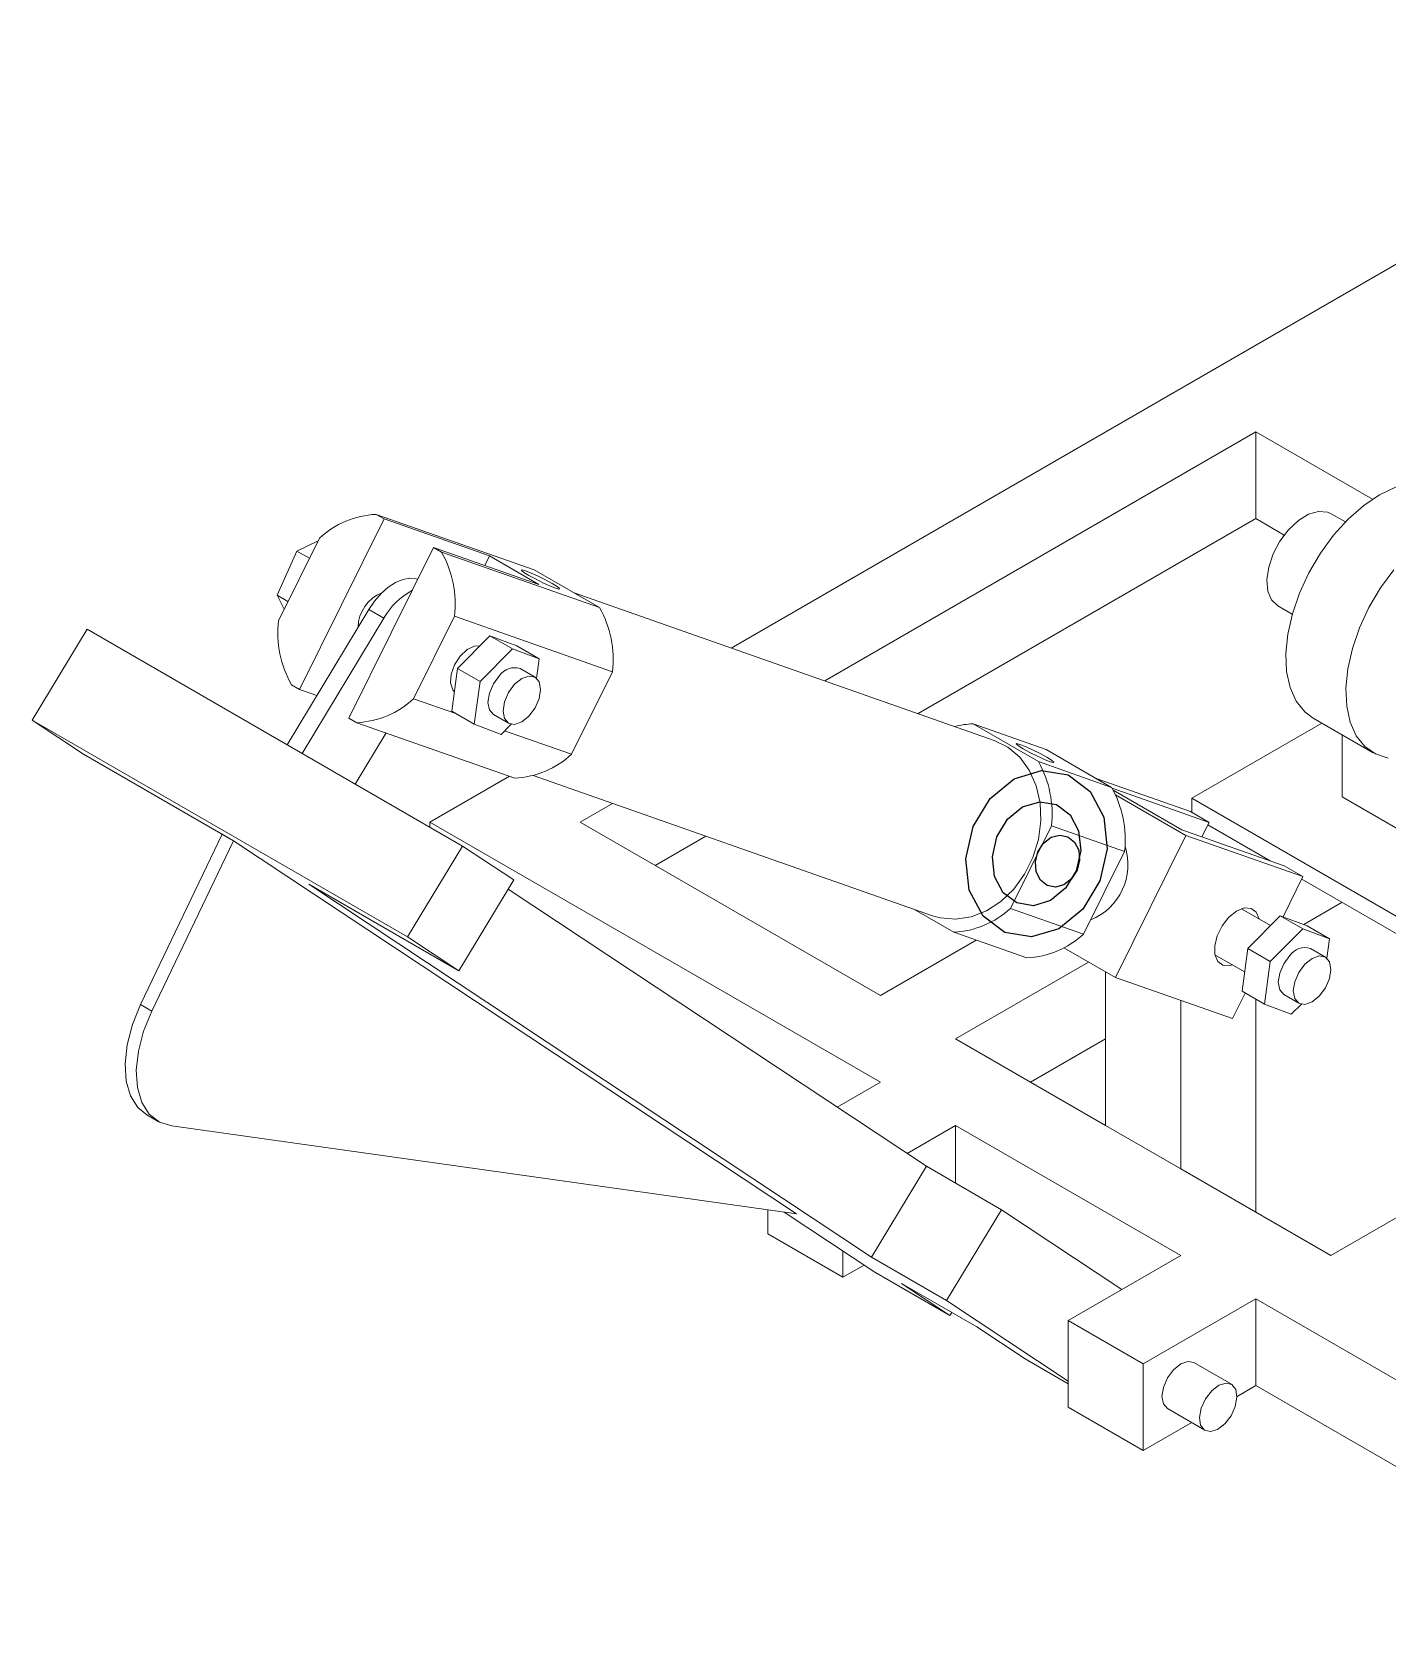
# Model space of a CAD drawing. Header units: millimetres. Extents: x -250 to 3947, y -1468 to 870.
# Drawn here: x 350.6 to 414.5, y 117.3 to 193.3 of the extents above; entities that cross this region are included whole.
import ezdxf

# ---------------------------------------------------------------- set-up
doc = ezdxf.new("R2010")
doc.units = ezdxf.units.MM

msp = doc.modelspace()

# ---------------------------------------------------------------- linework, layer by layer
at = {"color": 7, "linetype": 'Continuous', "lineweight": 15}
for p, q in [((383.5394, 164.2601), (433.7643, 193.2543)), ((387.9369, 162.7167), (408.2376, 174.436)), ((408.2376, 174.436), (413.7288, 171.266)), ((408.2376, 174.436), (408.2376, 170.3533)), ((363.2027, 162.3108), (367.1899, 170.3402)), ((366.8155, 170.5564), (367.1899, 170.3402)), ((374.2556, 167.9451), (366.8155, 170.5564)), ((367.1899, 170.3402), (372.1499, 168.5994)), ((392.3351, 161.173), (408.2376, 170.3533)), ((408.2376, 170.3533), (409.5733, 169.5822)), ((412.4605, 170.1988), (411.7876, 170.5872)), ((362.2155, 165.5445), (364.1465, 169.4333)), ((362.1468, 166.744), (363.0819, 168.8297)), ((363.0819, 168.8297), (364.0846, 169.3085)), ((363.0819, 168.8297), (363.6764, 168.4865)), ((365.5361, 160.9637), (369.5233, 168.9932)), ((369.5233, 168.9932), (369.8977, 168.777)), ((374.4834, 167.2523), (369.5233, 168.9932)), ((377.3378, 166.1657), (369.8977, 168.777)), ((371.9266, 168.1497), (372.1499, 168.5994)), ((372.1499, 168.5994), (374.4834, 167.2523)), ((374.2556, 167.9451), (377.3378, 166.1657)), ((362.1468, 166.744), (362.6631, 166.4459)), ((362.4893, 166.0959), (362.1468, 166.744)), ((395.9189, 159.9152), (376.1404, 166.857)), ((366.467, 166.069), (362.6198, 159.7108)), ((367.1741, 165.6608), (363.3269, 159.3026)), ((367.1741, 165.6608), (366.467, 166.069)), ((370.5105, 165.7595), (368.5794, 161.8706)), ((377.9506, 163.1482), (370.5105, 165.7595)), ((409.28, 166.2435), (409.9529, 165.8551)), ((353.2094, 165.1433), (350.6221, 160.8673)), ((370.8871, 154.9382), (353.2094, 165.1433)), ((372.1756, 164.8423), (370.6458, 163.2994)), ((373.2363, 164.23), (371.7065, 162.6871)), ((372.1756, 164.8423), (373.2363, 164.23)), ((373.4352, 164.3694), (372.1756, 164.8423)), ((374.4959, 163.7571), (373.2363, 164.23)), ((373.4352, 164.3694), (374.4959, 163.7571)), ((374.3722, 162.8342), (374.4959, 163.7571)), ((370.6458, 163.2994), (370.3756, 161.2837)), ((370.6458, 163.2994), (371.7065, 162.6871)), ((371.7065, 162.6871), (371.4363, 160.6714)), ((374.2981, 162.8886), (373.591, 163.2968)), ((377.9506, 163.1482), (376.0195, 159.2593)), ((363.2027, 162.3108), (362.8283, 162.5269)), ((363.2027, 162.3108), (364.0195, 162.0241)), ((370.568, 161.1727), (368.5794, 161.8706)), ((370.3756, 161.2837), (371.4363, 160.6714)), ((372.3412, 161.1317), (373.0483, 160.7235)), ((368.2998, 150.6622), (350.6221, 160.8673)), ((350.6221, 160.8673), (353.0316, 159.2705)), ((365.9105, 160.7476), (365.5361, 160.9637)), ((373.3506, 158.1363), (365.9105, 160.7476)), ((371.4363, 160.6714), (372.6959, 160.1986)), ((372.6959, 160.1986), (373.1698, 160.6765)), ((376.0195, 159.2593), (372.8631, 160.3672)), ((394.9226, 160.6915), (398.0048, 158.9122)), ((398.3671, 159.4826), (394.9226, 160.6915)), ((411.3555, 160.7244), (405.2305, 157.1885)), ((410.9446, 160.9616), (413.773, 159.3288)), ((367.285, 160.2652), (365.8287, 157.8584)), ((412.3016, 157.2564), (412.3016, 160.1782)), ((360.1027, 155.1884), (353.0316, 159.2705)), ((401.4493, 157.7032), (398.0048, 158.9122)), ((398.3671, 159.4826), (401.4493, 157.7032)), ((369.3467, 156.0668), (373.0899, 158.2278)), ((374.2082, 158.2619), (393.0212, 151.659)), ((400.7284, 158.1194), (405.1578, 156.5648)), ((406.0417, 156.0545), (401.476, 157.6569)), ((401.5233, 157.5716), (404.7549, 155.706)), ((404.9499, 155.4375), (401.6336, 157.352)), ((415.13, 155.6236), (412.3016, 157.2564)), ((376.4178, 156.0668), (377.947, 156.9496)), ((405.1578, 156.5648), (406.0417, 156.0545)), ((405.2305, 157.1885), (429.9792, 142.9013)), ((405.2305, 157.1885), (405.2305, 156.5228)), ((369.3467, 156.0668), (390.5599, 143.8207)), ((369.3467, 156.0668), (369.3467, 155.8275)), ((376.4178, 156.0668), (390.5599, 147.9028)), ((398.6176, 155.8946), (396.6865, 152.0057)), ((402.0621, 154.6857), (398.6176, 155.8946)), ((405.7033, 155.3731), (406.0417, 156.0545)), ((405.9835, 155.9372), (408.9105, 154.2475)), ((355.7198, 147.4765), (359.5723, 155.4946)), ((356.2501, 147.1703), (360.1027, 155.1884)), ((359.5723, 155.4946), (360.1027, 155.1884)), ((386.6071, 137.6236), (360.1027, 155.1884)), ((379.9539, 154.0255), (382.3452, 155.406)), ((401.6272, 148.7463), (404.9499, 155.4375)), ((404.7549, 155.706), (409.5772, 154.0135)), ((410.4611, 153.5032), (404.9499, 155.4375)), ((370.8871, 154.9382), (368.2998, 150.6622)), ((370.8871, 154.9382), (373.2966, 153.3414)), ((402.0621, 154.6857), (400.131, 150.7968)), ((408.766, 154.3309), (408.7308, 154.3106)), ((409.5217, 151.6115), (410.4611, 153.5032)), ((409.5772, 154.0135), (410.4611, 153.5032)), ((370.7093, 149.0654), (363.6382, 153.1474)), ((390.1426, 135.5826), (363.6382, 153.1474)), ((373.2966, 153.3414), (370.7093, 149.0654)), ((392.7299, 139.8586), (373.0357, 152.9102)), ((410.4029, 153.386), (429.9792, 142.0848)), ((394.0176, 150.8827), (392.1327, 151.9708)), ((400.131, 150.7968), (396.6865, 152.0057)), ((408.9323, 151.1972), (407.564, 151.9871)), ((412.3021, 152.2895), (410.4948, 151.2462)), ((409.3916, 151.6604), (407.8618, 150.1175)), ((409.3916, 151.6604), (410.4523, 151.0481)), ((410.6513, 151.1875), (409.3916, 151.6604)), ((410.6513, 151.1875), (411.7119, 150.5752)), ((368.2998, 150.6622), (370.7093, 149.0654)), ((395.0775, 150.5107), (390.5599, 147.9028)), ((397.4621, 149.6738), (394.0176, 150.8827)), ((410.4523, 151.0481), (408.9225, 149.5052)), ((411.7119, 150.5752), (410.4523, 151.0481)), ((411.5882, 149.6523), (411.7119, 150.5752)), ((401.6272, 148.7463), (399.1998, 150.1476)), ((406.3141, 149.822), (407.7139, 149.0139)), ((407.8618, 150.1175), (407.5916, 148.1018)), ((407.8618, 150.1175), (408.9225, 149.5052)), ((411.5142, 149.7067), (410.8071, 150.1149)), ((400.3597, 149.478), (394.0954, 145.8617)), ((401.1665, 141.7797), (401.1665, 149.0123)), ((408.9225, 149.5052), (408.6523, 147.4895)), ((407.1385, 146.812), (401.6272, 148.7463)), ((355.7198, 147.4765), (356.2501, 147.1703)), ((404.702, 139.7387), (404.702, 147.6671)), ((407.1385, 146.812), (407.7372, 148.0178)), ((407.5916, 148.1018), (408.6523, 147.4895)), ((408.2376, 137.6977), (408.2376, 147.7289)), ((408.6523, 147.4895), (409.9119, 147.0167)), ((409.5572, 147.9498), (410.2643, 147.5416)), ((409.9119, 147.0167), (410.3858, 147.4946)), ((394.0954, 145.8617), (401.1665, 141.7797)), ((401.1665, 145.8611), (397.6315, 143.8204)), ((390.5599, 143.8207), (388.5244, 142.6457)), ((426.4437, 144.1258), (411.7731, 135.6566)), ((356.0243, 142.2787), (356.5546, 141.9726)), ((386.6071, 137.6236), (357.1879, 141.7579)), ((394.0954, 141.7797), (391.8164, 140.464)), ((394.0954, 141.7797), (404.702, 135.6566)), ((394.0954, 141.7797), (394.0954, 139.0703)), ((401.1665, 141.7797), (404.702, 139.7387)), ((392.7299, 139.8586), (390.1426, 135.5826)), ((392.7299, 139.8586), (396.2655, 137.8176)), ((404.702, 139.7387), (411.7731, 135.6566)), ((385.2566, 137.8134), (385.2566, 136.6765)), ((390.3, 134.8742), (386.0287, 137.7049)), ((396.2655, 137.8176), (393.6781, 133.5416)), ((401.9358, 134.0598), (396.2655, 137.8176)), ((388.7921, 134.6355), (385.2566, 136.6765)), ((388.7921, 135.8735), (388.7921, 134.6355)), ((390.1426, 135.5826), (393.6781, 133.5416)), ((404.702, 135.6566), (399.3987, 132.5951)), ((389.7906, 135.2118), (388.7921, 134.6355)), ((393.8355, 132.8332), (390.3, 134.8742)), ((395.0954, 132.3003), (391.5598, 134.3413)), ((393.8355, 132.8332), (391.5598, 134.3413)), ((399.3987, 129.7504), (393.6781, 133.5416)), ((393.9227, 132.9773), (393.8355, 132.8332)), ((408.2376, 133.6156), (402.9343, 130.5541)), ((408.2376, 133.6156), (429.4508, 121.3695)), ((408.2376, 133.6156), (408.2376, 129.5329)), ((397.3711, 130.7922), (395.0954, 132.3003)), ((399.3987, 132.5951), (402.9343, 130.5541)), ((399.3987, 132.5951), (399.3987, 128.5124)), ((397.3711, 130.7922), (399.3987, 129.6216)), ((402.9343, 130.5541), (402.9343, 126.4714)), ((407.0948, 129.5953), (405.327, 130.6158)), ((408.2376, 129.5329), (407.3537, 129.0227)), ((408.2376, 129.5329), (429.4508, 117.2868)), ((399.3987, 128.5124), (402.9343, 126.4714)), ((404.0771, 128.4507), (405.8448, 127.4302)), ((405.22, 127.7909), (402.9343, 126.4714))]:
    msp.add_line(p, q, dxfattribs=at)
at = {"color": 7, "linetype": 'Continuous', "lineweight": 15, "flags": 128}
for points in [[(410.9446, 160.9616), (410.5441, 161.2614), (410.1427, 161.7656), (409.8554, 162.4037), (409.6904, 163.1571), (409.6526, 164.0039), (409.7431, 164.9196), (409.9593, 165.8775), (410.2948, 166.8499), (410.7399, 167.8084), (411.2818, 168.7253), (411.9046, 169.5739), (412.5903, 170.3296), (413.3189, 170.9704), (414.0693, 171.4778), (414.8198, 171.8369), (415.5484, 172.0373), (416.2341, 172.0733), (416.8569, 171.9437), (417.1941, 171.7872)], [(409.28, 166.2435), (409.2734, 166.2474), (408.9836, 166.5262), (408.8088, 166.9451), (408.7619, 167.4731), (408.8464, 168.0709), (409.0561, 168.6943), (409.3754, 169.297), (409.7806, 169.8343), (410.2416, 170.2664), (410.7243, 170.5612), (411.1929, 170.6969), (411.6126, 170.6633), (411.7876, 170.5872)], [(375.2638, 167.0824), (375.4209, 167.0395), (375.4464, 167.0652), (375.3364, 167.1557), (375.1078, 167.2972), (374.7952, 167.4681), (374.4464, 167.6425), (374.1143, 167.7937), (373.8496, 167.8988), (373.6925, 167.9418), (373.667, 167.916), (373.7769, 167.8255), (374.0055, 167.684), (374.3181, 167.5131), (374.667, 167.3388), (374.999, 167.1875), (375.2638, 167.0824)], [(414.4679, 159.0761), (413.8764, 159.2729), (413.3726, 159.6286), (412.9712, 160.1328), (412.6838, 160.7709), (412.5188, 161.5243), (412.4811, 162.3711), (412.5716, 163.2868), (412.7877, 164.2447), (413.1232, 165.2171), (413.5684, 166.1756), (414.1102, 167.0925), (414.733, 167.9411)], [(366.467, 166.069), (366.7425, 166.4708), (367.0538, 166.8264), (367.3888, 167.1223), (367.7346, 167.347), (368.0781, 167.4919), (368.4059, 167.5514), (368.7056, 167.5233), (368.7819, 167.5001)], [(371.7017, 164.3643), (371.4463, 164.3576), (371.1028, 164.1943), (370.7738, 163.8849), (370.5094, 163.4765), (370.3499, 163.0314), (370.3196, 162.6172), (370.4231, 162.297), (370.4993, 162.2066)], [(372.6286, 162.9628), (372.3417, 162.5762), (372.1498, 162.1345), (372.0822, 161.7049), (372.1492, 161.3529), (372.3405, 161.132), (372.3412, 161.1317)], [(374.0107, 161.0576), (374.2976, 161.4442), (374.4895, 161.8858), (374.5571, 162.3154), (374.4901, 162.6674), (374.2988, 162.8882), (374.0122, 162.9444), (373.674, 162.8272), (373.3357, 162.5545), (373.0488, 162.168), (372.8569, 161.7263), (372.7893, 161.2967), (372.8563, 160.9447), (373.0476, 160.7238), (373.3342, 160.6677), (373.6724, 160.7849), (374.0107, 161.0576)], [(395.9189, 159.9152), (396.5625, 159.5948), (397.1219, 159.1181), (397.5726, 158.5049), (397.8964, 157.7805), (398.0799, 156.9745), (398.1156, 156.1198), (398.002, 155.2516), (397.7439, 154.4052), (397.3517, 153.6155), (396.8416, 152.9146), (396.2343, 152.3314), (395.5549, 151.8896), (394.831, 151.6074), (394.0923, 151.4963), (393.3692, 151.5608), (393.0212, 151.659)], [(398.3926, 159.1248), (398.08, 159.2957), (397.7312, 159.4701), (397.3991, 159.6214), (397.1344, 159.7264), (396.9773, 159.7694), (396.9518, 159.7437), (397.0617, 159.6532), (397.2904, 159.5117), (397.6029, 159.3407), (397.9518, 159.1664), (398.2838, 159.0151), (398.5486, 158.91), (398.7057, 158.8671), (398.7312, 158.8928), (398.6212, 158.9833), (398.3926, 159.1248)], [(407.1433, 149.3433), (407.012, 149.3084), (406.6891, 149.3269), (406.4465, 149.5069), (406.3132, 149.8265), (406.3055, 150.2473), (406.4242, 150.7185), (406.655, 151.1833), (406.97, 151.5856), (407.3314, 151.8768), (407.6954, 152.0219), (408.0182, 152.0034), (408.0182, 152.0034)], [(408.0182, 152.0034), (408.2609, 151.8235), (408.3933, 151.5084)], [(409.8446, 149.7808), (409.5577, 149.3943), (409.3658, 148.9526), (409.2982, 148.523), (409.3652, 148.171), (409.5565, 147.9501), (409.5572, 147.9498)], [(411.2267, 147.8757), (411.5137, 148.2622), (411.7055, 148.7039), (411.7731, 149.1335), (411.7061, 149.4855), (411.5148, 149.7063), (411.2282, 149.7625), (410.89, 149.6453), (410.5517, 149.3726), (410.2648, 148.986), (410.0729, 148.5444), (410.0053, 148.1148), (410.0723, 147.7628), (410.2636, 147.5419), (410.5502, 147.4858), (410.8884, 147.603), (411.2267, 147.8757)], [(356.0243, 142.2787), (355.6007, 142.6253), (355.2521, 143.1732), (355.0456, 143.8703), (354.99, 144.6862), (355.0878, 145.5856), (355.3346, 146.5293), (355.7198, 147.4765)], [(357.1879, 141.7579), (356.6063, 141.9439), (356.131, 142.3191), (355.7825, 142.8671), (355.5759, 143.5642), (355.5203, 144.3801), (355.6181, 145.2794), (355.8649, 146.2231), (356.2501, 147.1703)], [(405.327, 130.6158), (405.0403, 130.6715), (404.702, 130.5539), (404.3638, 130.281), (404.077, 129.8942), (403.8854, 129.4524), (403.8182, 129.023), (403.8854, 128.6712), (404.077, 128.4507), (404.0771, 128.4507)], [(405.823, 127.4437), (405.6417, 127.6779), (405.5865, 128.0391), (405.6657, 128.4725), (405.8674, 128.9119), (406.1608, 129.2907), (406.5012, 129.5509), (406.8369, 129.6531), (407.1166, 129.5817), (407.2979, 129.3476), (407.3531, 128.9864), (407.2739, 128.553), (407.0722, 128.1135), (406.7788, 127.7348), (406.4384, 127.4746), (406.1027, 127.3723), (405.823, 127.4437)]]:
    msp.add_lwpolyline(points, dxfattribs=at)
at = {"color": 7, "linetype": 'Continuous', "flags": 128}
for points in [[(395.7279, 157.183), (396.8593, 158.108), (398.1514, 158.4956), (399.4074, 158.2869), (400.4362, 157.5135), (401.0811, 156.2932), (401.2439, 154.8118), (400.8998, 153.2949), (400.1013, 151.9733), (398.9699, 151.0483), (397.6778, 150.6607), (396.4218, 150.8694), (395.393, 151.6428), (394.7481, 152.8631), (394.5853, 154.3445), (394.9293, 155.8614), (395.7279, 157.183)], [(396.5479, 156.2062), (397.255, 156.7843), (398.0626, 157.0266), (398.8476, 156.8961), (399.4906, 156.4127), (399.8936, 155.6501), (399.9954, 154.7242), (399.7804, 153.7761), (399.2813, 152.9501), (398.5741, 152.372), (397.7666, 152.1297), (396.9816, 152.2602), (396.3386, 152.7436), (395.9355, 153.5062), (395.8338, 154.4321), (396.0488, 155.3802), (396.5479, 156.2062)], [(399.8995, 154.7373), (399.9393, 154.2712), (399.8211, 153.7992), (399.5628, 153.3929), (399.2038, 153.1145), (398.7988, 153.0061), (398.4094, 153.0843), (398.0949, 153.3372), (397.9031, 153.7264), (397.8634, 154.1924), (397.9816, 154.6645), (398.2399, 155.0707), (398.5988, 155.3492), (399.0039, 155.4576), (399.3933, 155.3794), (399.7078, 155.1264), (399.8995, 154.7373)]]:
    msp.add_lwpolyline(points, dxfattribs=at)
at = {"color": 7, "linetype": 'Continuous', "lineweight": 15}
for centre, radius, start, end in [((367.0263, 166.3226), 4.239, 92.850147, 132.791543), ((365.4806, 166.309), 5.0598, 353.764925, 29.1941), ((367.7543, 165.2044), 1.789, 111.620068, 178.841094), ((370.1098, 164.0085), 3.3687, 118.084349, 150.628429), ((372.921, 163.6977), 5.0595, 353.764279, 29.195604), ((367.2456, 164.995), 5.06, 173.766219, 209.193754), ((373.3333, 162.4858), 0.851, 72.372812, 145.910829), ((365.6997, 164.9813), 4.239, 272.849857, 312.791269), ((395.028, 156.981), 3.712, 91.627307, 105.036104), ((373.1399, 162.37), 4.239, 272.849608, 312.791518), ((393.5877, 156.4441), 5.0598, 353.764896, 29.194173), ((397.0319, 155.2351), 5.0601, 353.766273, 29.19361), ((399.4004, 154.067), 2.8165, 292.075796, 17.94944), ((393.8068, 155.1165), 4.239, 272.850113, 312.791235), ((397.2513, 153.9076), 4.2391, 272.850257, 312.791212), ((410.5494, 149.3039), 0.851, 72.372924, 145.910586)]:
    msp.add_arc(centre, radius, start, end, dxfattribs=at)

doc.saveas('drawing.dxf')
